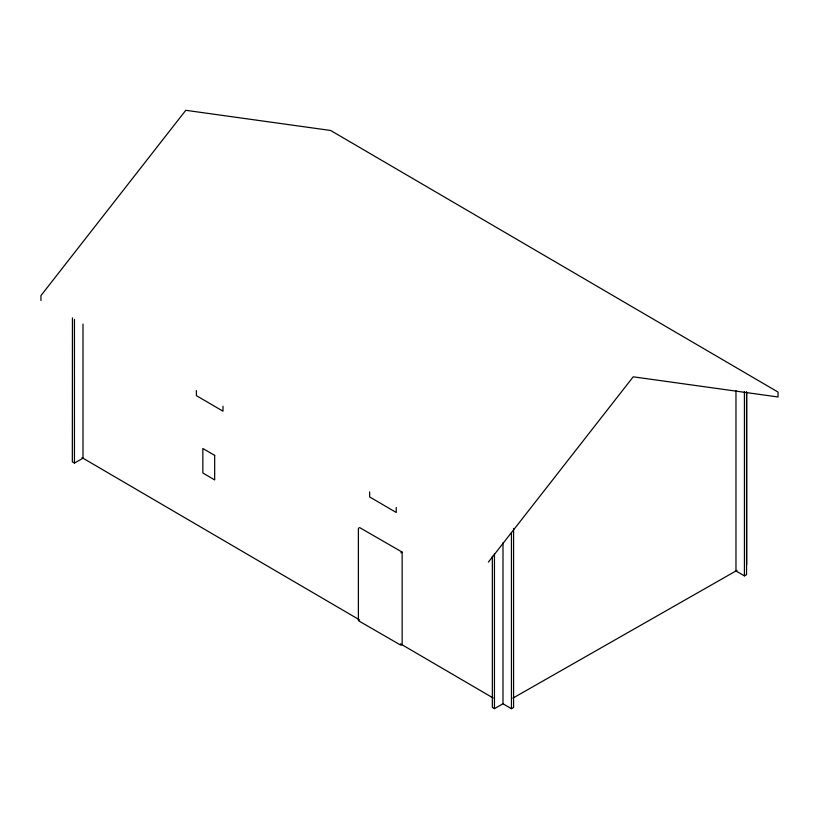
<?xml version="1.0" encoding="UTF-8"?>
<svg xmlns="http://www.w3.org/2000/svg" width="819" height="819" viewBox="0 0 819 819"><rect width="100%" height="100%" fill="white"/><g stroke="black" fill="none" stroke-linecap="round" stroke-linejoin="round"><path stroke-width="1.23" d="M488.39 562.11L633.22 376.812L778.05 396.98L778.05 392.076L330.61 130.467L185.78 110.299L40.95 295.598L40.95 300.501M400.88 552.856L402.149 552.119L402.149 644.492L400.88 645.229L358.394 620.7L358.394 528.337L359.674 527.6L402.149 552.119M72.441 317.895L72.338 461.834L74.447 463.073L82.995 458.2L82.995 324.068M492.342 556.203L492.342 707.411L494.451 708.64L502.999 703.767L511.445 708.701L513.585 707.483L513.585 528.419M512.909 698.126L737.008 570.362M735.974 390.602L735.974 570.945L744.42 575.88L746.559 574.662L746.559 391.994M81.982 457.606L359.674 619.963M400.491 643.836L493.171 698.013M746.662 392.055L746.662 564.854M744.42 391.697L744.42 575.88M511.445 532.422L511.445 708.701M502.999 542.813L502.999 703.767M494.451 553.634L494.451 708.64M396.242 507.463L396.242 512.489L369.656 496.938L369.656 491.912M222.993 406.163L222.993 411.189L196.396 395.638L196.396 390.612M74.447 319.492L74.447 463.073M214.67 455.384L202.846 448.474L202.846 473.003L214.67 479.914L214.67 455.384"/></g></svg>
